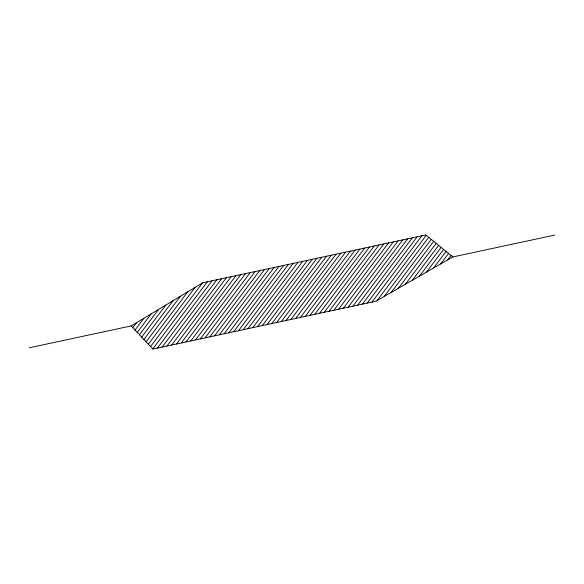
<?xml version="1.0" encoding="UTF-8"?>
<svg xmlns="http://www.w3.org/2000/svg" width="584" height="584" viewBox="0 0 584 584"><rect width="100%" height="100%" fill="white"/><g stroke="black" fill="none" stroke-linecap="round" stroke-linejoin="round"><path stroke-width="0.88" d="M132.794 327.675L136.554 322.689M135.013 330.033L143.868 318.28M137.233 332.398L151.183 313.871M139.452 334.756L158.505 309.469M141.671 337.121L165.82 305.06M143.89 339.479L173.141 300.651M146.109 341.844L180.456 296.241M148.329 344.202L187.771 291.839M150.548 346.567L195.093 287.43M152.767 348.925L202.407 283.021M157.388 348.108L207.327 281.802M162.155 347.078L212.094 280.78M166.922 346.057L216.861 279.758M171.689 345.034L221.628 278.736M176.456 344.012L226.402 277.707M181.23 342.99L231.169 276.685M185.997 341.969L235.936 275.663M190.764 340.947L240.703 274.641M195.531 339.924L245.47 273.619M200.297 338.902L250.244 272.597M205.072 337.88L255.011 271.575M209.838 336.851L259.778 270.553M214.605 335.829L264.545 269.531M219.372 334.807L269.312 268.509M224.139 333.785L274.078 267.479M228.906 332.763L278.853 266.457M233.68 331.741L283.62 265.435M238.447 330.719L288.387 264.413M243.214 329.697L293.153 263.391M247.981 328.675L297.92 262.369M252.748 327.653L302.694 261.347M257.522 326.631L307.461 260.325M262.289 325.602L312.228 259.303M267.056 324.58L316.995 258.281M271.823 323.558L321.762 257.252M276.59 322.536L326.529 256.23M281.364 321.514L331.303 255.208M286.131 320.492L336.07 254.186M290.898 319.47L340.837 253.164M295.665 318.448L345.604 252.142M300.432 317.426L350.371 251.12M305.198 316.404L355.145 250.098M309.973 315.375L359.912 249.076M314.739 314.353L364.679 248.054M319.506 313.331L369.446 247.025M324.273 312.309L374.213 246.003M329.04 311.287L378.979 244.981M333.814 310.265L383.754 243.959M338.581 309.243L388.521 242.937M343.348 308.221L393.287 241.915M348.115 307.199L398.054 240.893M352.882 306.177L402.821 239.871M357.649 305.147L407.596 238.849M362.423 304.125L412.362 237.827M367.19 303.103L417.129 236.805M371.957 302.081L421.896 235.775M377.125 300.534L426.269 235.279M384.184 296.468L428.744 237.301M391.244 292.401L431.226 239.323M398.303 288.343L433.7 241.338M405.362 284.277L436.175 243.36M412.421 280.211L438.657 245.375M419.48 276.144L441.132 247.397M426.539 272.078L443.606 249.419M433.598 268.019L446.088 251.434M440.657 263.953L448.563 253.456M447.716 259.887L451.038 255.471M29.2 347.801L131.159 325.93L202.838 282.766L425.838 234.936L452.841 256.938L554.8 235.067M452.841 256.938L375.899 301.234L152.898 349.064L131.159 325.93"/></g></svg>
